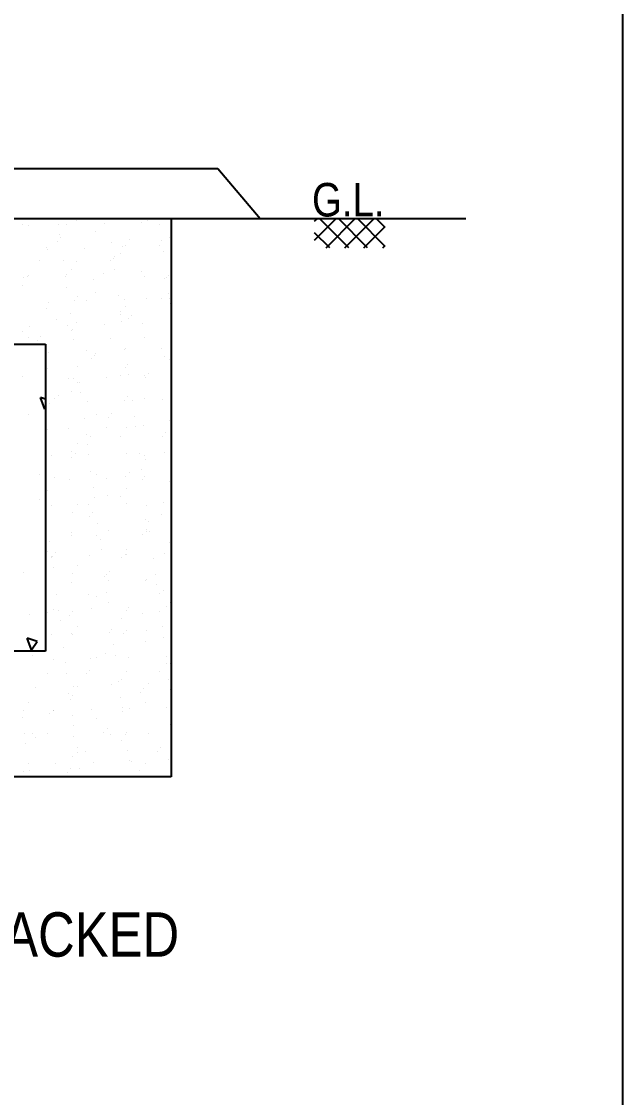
# Model space of a CAD drawing. Header units: metres. Extents: x 516 to 666, y 54 to 108.
# Drawn here: x 607.672 to 609.086, y 93.139 to 95.671 of the extents above; entities that cross this region are included whole.
import ezdxf

# ---------------------------------------------------------------- set-up
doc = ezdxf.new("R2010")
doc.units = ezdxf.units.M
doc.header["$LTSCALE"] = 30
doc.header["$MEASUREMENT"] = 0
doc.layers.get('0').update_dxf_attribs({"linetype": 'CONTINUOUS'})
doc.styles.add('HANDWRITE', font='ARIALN.TTF')

msp = doc.modelspace()

# ---------------------------------------------------------------- linework, layer by layer
for p, q in [((604.4849, 95.3251), (608.1338, 95.3251)), ((608.1338, 95.3251), (608.2332, 95.2076)), ((604.4775, 95.2076), (608.0238, 95.2076)), ((607.6741, 95.194), (607.6741, 95.194)), ((607.6891, 95.1908), (607.6891, 95.1908)), ((607.7586, 95.1942), (607.7586, 95.1942)), ((607.7777, 95.1937), (607.7777, 95.1937)), ((607.7998, 95.2024), (607.7998, 95.2024)), ((607.8663, 95.1966), (607.8663, 95.1966)), ((607.9549, 95.1995), (607.9549, 95.1995)), ((607.9684, 95.2042), (607.9684, 95.2042)), ((607.9969, 95.1926), (607.9969, 95.1926)), ((608.0238, 95.2076), (608.7175, 95.2076)), ((608.0238, 95.2076), (608.0238, 93.8941)), ((608.3616, 95.2013), (608.3679, 95.2075)), ((608.3616, 95.1567), (608.4125, 95.2075)), ((608.4417, 95.1389), (608.373, 95.2075)), ((608.3884, 95.1389), (608.4571, 95.2075)), ((608.4863, 95.1389), (608.4176, 95.2075)), ((608.433, 95.1389), (608.5017, 95.2075)), ((608.5278, 95.1419), (608.4622, 95.2075)), ((608.5278, 95.1864), (608.5067, 95.2075)), ((607.7617, 95.1702), (607.7617, 95.1702)), ((607.8462, 95.1771), (607.8462, 95.1771)), ((608.3971, 95.1389), (608.3616, 95.1743)), ((608.4776, 95.1389), (608.5278, 95.1891)), ((607.7311, 95.14), (607.7311, 95.14)), ((607.7554, 95.154), (607.7554, 95.154)), ((607.7632, 95.1624), (607.7632, 95.1624)), ((607.8834, 95.1502), (607.8834, 95.1502)), ((607.9088, 95.1412), (607.9088, 95.1412)), ((607.9169, 95.1445), (607.9169, 95.1445)), ((607.9265, 95.1585), (607.9265, 95.1585)), ((607.9974, 95.1441), (607.9974, 95.1441)), ((608.0018, 95.1552), (608.0018, 95.1552)), ((608.0197, 95.1622), (608.0197, 95.1622)), ((608.5222, 95.1389), (608.5278, 95.1446)), ((607.7317, 95.1354), (607.7317, 95.1354)), ((607.8203, 95.1383), (607.8203, 95.1383)), ((607.8899, 95.1185), (607.8899, 95.1185)), ((607.9045, 95.1251), (607.9045, 95.1251)), ((608.0049, 95.1313), (608.0049, 95.1313)), ((607.7135, 95.1082), (607.7135, 95.1082)), ((607.77, 95.1078), (607.77, 95.1078)), ((607.8018, 95.1073), (607.8018, 95.1073)), ((607.8821, 95.11), (607.8821, 95.11)), ((607.8883, 95.1128), (607.8883, 95.1128)), ((607.8915, 95.0889), (607.8915, 95.0889)), ((607.6768, 95.0682), (607.6768, 95.0682)), ((607.6867, 95.0702), (607.6867, 95.0702)), ((607.6886, 95.0732), (607.6886, 95.0732)), ((607.7749, 95.0704), (607.7749, 95.0704)), ((607.7772, 95.0761), (607.7772, 95.0761)), ((607.7894, 95.0879), (607.7894, 95.0879)), ((607.8402, 95.0642), (607.8402, 95.0642)), ((607.8657, 95.079), (607.8657, 95.079)), ((607.9543, 95.0819), (607.9543, 95.0819)), ((607.9616, 95.0711), (607.9616, 95.0711)), ((608.0088, 95.066), (608.0088, 95.066)), ((608.0132, 95.0688), (608.0132, 95.0688)), ((608.0165, 95.0745), (608.0165, 95.0745)), ((607.6743, 95.0508), (607.6743, 95.0508)), ((607.778, 95.0465), (607.778, 95.0465)), ((607.7958, 95.0158), (607.7958, 95.0158)), ((607.8035, 95.0242), (607.8035, 95.0242)), ((607.8247, 95.0141), (607.8247, 95.0141)), ((607.8465, 95.034), (607.8465, 95.034)), ((607.8997, 95.0264), (607.8997, 95.0264)), ((607.9133, 95.017), (607.9133, 95.017)), ((607.9669, 95.0203), (607.9669, 95.0203)), ((608.0019, 95.0199), (608.0019, 95.0199)), ((608.0181, 95.0314), (608.0181, 95.0314)), ((608.0199, 95.019), (608.0199, 95.019)), ((607.7314, 94.9968), (607.7314, 94.9968)), ((607.7362, 95.0112), (607.7362, 95.0112)), ((607.9046, 94.9891), (607.9046, 94.9891)), ((607.9172, 95.0013), (607.9172, 95.0013)), ((608.0212, 95.0075), (608.0212, 95.0075)), ((607.7538, 94.97), (607.7538, 94.97)), ((607.7863, 94.984), (607.7863, 94.984)), ((607.802, 94.9642), (607.802, 94.9642)), ((607.9048, 94.9819), (607.9048, 94.9819)), ((607.9078, 94.9651), (607.9078, 94.9651)), ((607.9224, 94.9718), (607.9224, 94.9718)), ((607.9302, 94.9803), (607.9302, 94.9803)), ((607.9559, 94.9616), (607.9559, 94.9616)), ((607.6728, 94.9417), (607.6728, 94.9417)), ((607.6901, 94.9529), (607.6901, 94.9529)), ((607.7787, 94.9558), (607.7787, 94.9558)), ((607.7897, 94.9448), (607.7897, 94.9448)), ((607.7912, 94.9467), (607.7912, 94.9467)), ((607.8673, 94.9587), (607.8673, 94.9587)), ((604.773, 94.912), (607.7283, 94.912)), ((607.6869, 94.927), (607.6869, 94.927)), ((607.7094, 94.9215), (607.7094, 94.9215)), ((607.7172, 94.93), (607.7172, 94.93)), ((607.7283, 94.912), (607.7283, 94.1896)), ((607.7943, 94.9227), (607.7943, 94.9227)), ((607.8805, 94.926), (607.8805, 94.926)), ((607.9619, 94.9279), (607.9619, 94.9279)), ((607.7356, 94.8936), (607.7356, 94.8936)), ((607.8242, 94.8965), (607.8242, 94.8965)), ((607.8439, 94.886), (607.8439, 94.886)), ((607.8468, 94.8908), (607.8468, 94.8908)), ((607.9128, 94.8994), (607.9128, 94.8994)), ((607.916, 94.9027), (607.916, 94.9027)), ((608.0013, 94.9023), (608.0013, 94.9023)), ((607.8026, 94.8603), (607.8026, 94.8603)), ((607.8361, 94.8776), (607.8361, 94.8776)), ((607.9209, 94.8653), (607.9209, 94.8653)), ((608.0072, 94.8821), (608.0072, 94.8821)), ((608.0202, 94.8759), (608.0202, 94.8759)), ((607.674, 94.8358), (607.674, 94.8358)), ((607.7316, 94.8537), (607.7316, 94.8537)), ((607.9051, 94.8387), (607.9051, 94.8387)), ((607.9174, 94.8581), (607.9174, 94.8581)), ((607.9241, 94.8414), (607.9241, 94.8414)), ((607.9603, 94.8374), (607.9603, 94.8374)), ((607.9706, 94.8421), (607.9706, 94.8421)), ((607.7832, 94.8316), (607.7832, 94.8316)), ((607.7942, 94.8318), (607.7942, 94.8318)), ((607.8023, 94.821), (607.8023, 94.821)), ((607.8075, 94.8229), (607.8075, 94.8229)), ((607.8717, 94.8345), (607.8717, 94.8345)), ((607.9628, 94.8336), (607.9628, 94.8336)), ((607.7266, 94.7589), (607.716, 94.7865)), ((607.7283, 94.7824), (607.7161, 94.7865)), ((607.7575, 94.7918), (607.7575, 94.7918)), ((607.7899, 94.8016), (607.7899, 94.8016)), ((607.8106, 94.799), (607.8106, 94.799)), ((607.9209, 94.7878), (607.9209, 94.7878)), ((607.9621, 94.7848), (607.9621, 94.7848)), ((607.7266, 94.7589), (607.7283, 94.7614)), ((607.7371, 94.7733), (607.7371, 94.7733)), ((607.7498, 94.7833), (607.7498, 94.7833)), ((607.8257, 94.7762), (607.8257, 94.7762)), ((607.9143, 94.7791), (607.9143, 94.7791)), ((607.9323, 94.7789), (607.9323, 94.7789)), ((608.0029, 94.782), (608.0029, 94.782)), ((607.6887, 94.7466), (607.6887, 94.7466)), ((607.8188, 94.7366), (607.8188, 94.7366)), ((607.847, 94.7476), (607.847, 94.7476)), ((607.8765, 94.7394), (607.8765, 94.7394)), ((607.8842, 94.7478), (607.8842, 94.7478)), ((607.9372, 94.7416), (607.9372, 94.7416)), ((607.7319, 94.7105), (607.7319, 94.7105)), ((607.7826, 94.714), (607.7826, 94.714)), ((607.8712, 94.7169), (607.8712, 94.7169)), ((607.9177, 94.715), (607.9177, 94.715)), ((607.9404, 94.7176), (607.9404, 94.7176)), ((607.9598, 94.7198), (607.9598, 94.7198)), ((608.0204, 94.7327), (608.0204, 94.7327)), ((607.8238, 94.6992), (607.8238, 94.6992)), ((607.8345, 94.6936), (607.8345, 94.6936)), ((607.9053, 94.6956), (607.9053, 94.6956)), ((608.0031, 94.6954), (608.0031, 94.6954)), ((608.0109, 94.7039), (608.0109, 94.7039)), ((607.7902, 94.6585), (607.7902, 94.6585)), ((607.8026, 94.6778), (607.8026, 94.6778)), ((607.8269, 94.6752), (607.8269, 94.6752)), ((608.0073, 94.6578), (608.0073, 94.6578)), ((607.7416, 94.6491), (607.7416, 94.6491)), ((607.7901, 94.6451), (607.7901, 94.6451)), ((607.7979, 94.6536), (607.7979, 94.6536)), ((607.8302, 94.652), (607.8302, 94.652)), ((607.9188, 94.6549), (607.9188, 94.6549)), ((607.9486, 94.6552), (607.9486, 94.6552)), ((607.9612, 94.6496), (607.9612, 94.6496)), ((607.9624, 94.6416), (607.9624, 94.6416)), ((607.8351, 94.6128), (607.8351, 94.6128)), ((607.9246, 94.6096), (607.9246, 94.6096)), ((607.9535, 94.6178), (607.9535, 94.6178)), ((607.7135, 94.606), (607.7135, 94.606)), ((607.7482, 94.5994), (607.7482, 94.5994)), ((607.7841, 94.5937), (607.7841, 94.5937)), ((607.8473, 94.6045), (607.8473, 94.6045)), ((607.8727, 94.5966), (607.8727, 94.5966)), ((607.9168, 94.6012), (607.9168, 94.6012)), ((607.9567, 94.5939), (607.9567, 94.5939)), ((607.9613, 94.5995), (607.9613, 94.5995)), ((608.0207, 94.5896), (608.0207, 94.5896)), ((607.7322, 94.5673), (607.7322, 94.5673)), ((607.8401, 94.5754), (607.8401, 94.5754)), ((607.9179, 94.5718), (607.9179, 94.5718)), ((607.714, 94.5476), (607.714, 94.5476)), ((607.741, 94.5315), (607.741, 94.5315)), ((607.8028, 94.5347), (607.8028, 94.5347)), ((607.8296, 94.5344), (607.8296, 94.5344)), ((607.8432, 94.5515), (607.8432, 94.5515)), ((607.8749, 94.5554), (607.8749, 94.5554)), ((607.9056, 94.5524), (607.9056, 94.5524)), ((607.9182, 94.5373), (607.9182, 94.5373)), ((607.9649, 94.5314), (607.9649, 94.5314)), ((608.0068, 94.5402), (608.0068, 94.5402)), ((607.7298, 94.5091), (607.7298, 94.5091)), ((607.7905, 94.5153), (607.7905, 94.5153)), ((607.8305, 94.5069), (607.8305, 94.5069)), ((607.8382, 94.5154), (607.8382, 94.5154)), ((608.0016, 94.5114), (608.0016, 94.5114)), ((607.8514, 94.4891), (607.8514, 94.4891)), ((607.9627, 94.4984), (607.9627, 94.4984)), ((607.9698, 94.4941), (607.9698, 94.4941)), ((607.7885, 94.4612), (607.7885, 94.4612)), ((607.7886, 94.4695), (607.7886, 94.4695)), ((607.8475, 94.4613), (607.8475, 94.4613)), ((607.8772, 94.4724), (607.8772, 94.4724)), ((607.9571, 94.463), (607.9571, 94.463)), ((607.9649, 94.4715), (607.9649, 94.4715)), ((607.9658, 94.4753), (607.9658, 94.4753)), ((607.9729, 94.4701), (607.9729, 94.4701)), ((607.738, 94.4467), (607.738, 94.4467)), ((607.8563, 94.4517), (607.8563, 94.4517)), ((608.021, 94.4464), (608.021, 94.4464)), ((607.7324, 94.4242), (607.7324, 94.4242)), ((607.7426, 94.4112), (607.7426, 94.4112)), ((607.7429, 94.4093), (607.7429, 94.4093)), ((607.7441, 94.4127), (607.7441, 94.4127)), ((607.7519, 94.4212), (607.7519, 94.4212)), ((607.8312, 94.4141), (607.8312, 94.4141)), ((607.8595, 94.4278), (607.8595, 94.4278)), ((607.9058, 94.4093), (607.9058, 94.4093)), ((607.9152, 94.4172), (607.9152, 94.4172)), ((607.9182, 94.4286), (607.9182, 94.4286)), ((607.9197, 94.417), (607.9197, 94.417)), ((607.9812, 94.4077), (607.9812, 94.4077)), ((608.0083, 94.4199), (608.0083, 94.4199)), ((607.7461, 94.3854), (607.7461, 94.3854)), ((607.8031, 94.3915), (607.8031, 94.3915)), ((607.6765, 94.3736), (607.6765, 94.3736)), ((607.7907, 94.3721), (607.7907, 94.3721)), ((607.8677, 94.3653), (607.8677, 94.3653)), ((607.8708, 94.3688), (607.8708, 94.3688)), ((607.8766, 94.3548), (607.8766, 94.3548)), ((607.8786, 94.3772), (607.8786, 94.3772)), ((607.9629, 94.3553), (607.9629, 94.3553)), ((607.9652, 94.3577), (607.9652, 94.3577)), ((607.9861, 94.3703), (607.9861, 94.3703)), ((607.7881, 94.3519), (607.7881, 94.3519)), ((607.9892, 94.3464), (607.9892, 94.3464)), ((608.0053, 94.3333), (608.0053, 94.3333)), ((607.7543, 94.3229), (607.7543, 94.3229)), ((607.8289, 94.323), (607.8289, 94.323)), ((607.8478, 94.3182), (607.8478, 94.3182)), ((607.8726, 94.3279), (607.8726, 94.3279)), ((607.8758, 94.304), (607.8758, 94.304)), ((607.9975, 94.3248), (607.9975, 94.3248)), ((608.0212, 94.3032), (608.0212, 94.3032)), ((607.7327, 94.281), (607.7327, 94.281)), ((607.747, 94.287), (607.747, 94.287)), ((607.7592, 94.2856), (607.7592, 94.2856)), ((607.7922, 94.283), (607.7922, 94.283)), ((607.8356, 94.2899), (607.8356, 94.2899)), ((607.9185, 94.2855), (607.9185, 94.2855)), ((607.9242, 94.2928), (607.9242, 94.2928)), ((607.9556, 94.279), (607.9556, 94.279)), ((607.9975, 94.284), (607.9975, 94.284)), ((608.0128, 94.2957), (608.0128, 94.2957)), ((607.6895, 94.2749), (607.6895, 94.2749)), ((607.7623, 94.2616), (607.7623, 94.2616)), ((607.7845, 94.2745), (607.7845, 94.2745)), ((607.9061, 94.2661), (607.9061, 94.2661)), ((607.7425, 94.2288), (607.7425, 94.2288)), ((607.7896, 94.2316), (607.7896, 94.2316)), ((607.791, 94.229), (607.791, 94.229)), ((607.8033, 94.2484), (607.8033, 94.2484)), ((607.8782, 94.2345), (607.8782, 94.2345)), ((607.884, 94.2416), (607.884, 94.2416)), ((607.9112, 94.2306), (607.9112, 94.2306)), ((607.9189, 94.239), (607.9189, 94.239)), ((607.9667, 94.2374), (607.9667, 94.2374)), ((608.0024, 94.2466), (608.0024, 94.2466)), ((607.6951, 94.1926), (607.6845, 94.2202)), ((607.7084, 94.2122), (607.6845, 94.2202)), ((607.6951, 94.1926), (607.7083, 94.2122)), ((607.8889, 94.2042), (607.8889, 94.2042)), ((607.9632, 94.2121), (607.9632, 94.2121)), ((608.0055, 94.2227), (608.0055, 94.2227)), ((607.7283, 94.1896), (604.773, 94.1896)), ((607.6981, 94.1803), (607.6981, 94.1803)), ((607.7059, 94.1888), (607.7059, 94.1888)), ((607.7706, 94.1992), (607.7706, 94.1992)), ((607.8692, 94.1848), (607.8692, 94.1848)), ((607.8921, 94.1803), (607.8921, 94.1803)), ((608.0122, 94.1781), (608.0122, 94.1781)), ((607.7465, 94.1694), (607.7465, 94.1694)), ((607.7755, 94.1618), (607.7755, 94.1618)), ((607.8351, 94.1723), (607.8351, 94.1723)), ((607.8481, 94.175), (607.8481, 94.175)), ((607.9236, 94.1752), (607.9236, 94.1752)), ((608.0137, 94.1602), (608.0137, 94.1602)), ((608.0215, 94.1601), (608.0215, 94.1601)), ((607.7329, 94.1379), (607.7329, 94.1379)), ((607.7786, 94.1379), (607.7786, 94.1379)), ((607.8248, 94.1363), (607.8248, 94.1363)), ((607.8326, 94.1448), (607.8326, 94.1448)), ((607.9187, 94.1423), (607.9187, 94.1423)), ((607.9959, 94.1408), (607.9959, 94.1408)), ((607.7055, 94.1046), (607.7055, 94.1046)), ((607.7941, 94.1074), (607.7941, 94.1074)), ((607.8036, 94.1052), (607.8036, 94.1052)), ((607.8826, 94.1103), (607.8826, 94.1103)), ((607.9003, 94.1178), (607.9003, 94.1178)), ((607.9064, 94.1229), (607.9064, 94.1229)), ((607.9593, 94.1008), (607.9593, 94.1008)), ((607.9712, 94.1132), (607.9712, 94.1132)), ((608.0187, 94.1228), (608.0187, 94.1228)), ((607.7829, 94.0906), (607.7829, 94.0906)), ((607.7869, 94.0754), (607.7869, 94.0754)), ((607.7912, 94.0858), (607.7912, 94.0858)), ((607.9052, 94.0805), (607.9052, 94.0805)), ((607.9515, 94.0924), (607.9515, 94.0924)), ((608.0218, 94.0989), (608.0218, 94.0989)), ((607.6885, 94.0681), (607.6885, 94.0681)), ((607.7462, 94.0506), (607.7462, 94.0506)), ((607.8366, 94.052), (607.8366, 94.052)), ((607.9084, 94.0565), (607.9084, 94.0565)), ((607.9252, 94.0549), (607.9252, 94.0549)), ((607.9634, 94.069), (607.9634, 94.069)), ((608.0138, 94.0578), (608.0138, 94.0578)), ((607.6734, 94.0331), (607.6734, 94.0331)), ((607.6761, 94.0487), (607.6761, 94.0487)), ((607.7385, 94.0421), (607.7385, 94.0421)), ((607.748, 94.0491), (607.748, 94.0491)), ((607.7918, 94.0381), (607.7918, 94.0381)), ((607.8483, 94.0318), (607.8483, 94.0318)), ((607.9096, 94.0466), (607.9096, 94.0466)), ((607.7949, 94.0141), (607.7949, 94.0141)), ((607.8729, 94.0066), (607.8729, 94.0066)), ((608.0217, 94.0169), (608.0217, 94.0169)), ((607.6783, 93.9957), (607.6783, 93.9957)), ((607.6965, 93.9964), (607.6965, 93.9964)), ((607.7049, 93.987), (607.7049, 93.987)), ((607.7332, 93.9947), (607.7332, 93.9947)), ((607.7935, 93.9898), (607.7935, 93.9898)), ((607.8652, 93.9981), (607.8652, 93.9981)), ((607.8821, 93.9927), (607.8821, 93.9927)), ((607.9066, 93.9798), (607.9066, 93.9798)), ((607.9166, 93.9941), (607.9166, 93.9941)), ((607.919, 93.9992), (607.919, 93.9992)), ((607.9707, 93.9956), (607.9707, 93.9956)), ((607.6815, 93.9718), (607.6815, 93.9718)), ((607.8031, 93.9517), (607.8031, 93.9517)), ((607.8039, 93.962), (607.8039, 93.962)), ((607.8232, 93.9524), (607.8232, 93.9524)), ((607.9215, 93.9567), (607.9215, 93.9567)), ((607.9919, 93.9542), (607.9919, 93.9542)), ((607.9996, 93.9626), (607.9996, 93.9626)), ((607.6887, 93.9249), (607.6887, 93.9249)), ((607.7525, 93.925), (607.7525, 93.925)), ((607.7915, 93.9427), (607.7915, 93.9427)), ((607.8411, 93.9278), (607.8411, 93.9278)), ((607.9247, 93.9328), (607.9247, 93.9328)), ((607.9296, 93.9307), (607.9296, 93.9307)), ((607.9637, 93.9258), (607.9637, 93.9258)), ((608.0182, 93.9336), (608.0182, 93.9336)), ((607.6764, 93.9055), (607.6764, 93.9055)), ((607.6897, 93.9093), (607.6897, 93.9093)), ((607.7788, 93.9039), (607.7788, 93.9039)), ((607.7866, 93.9124), (607.7866, 93.9124)), ((607.8081, 93.9143), (607.8081, 93.9143)), ((607.9499, 93.9084), (607.9499, 93.9084)), ((608.0238, 93.8941), (604.4775, 93.8941))]:
    msp.add_line(p, q)
msp.add_lwpolyline([(595.6708, 97.7187), (609.0862, 97.7187), (609.0862, 89.5495), (595.6708, 89.5495)], close=True)

# ---------------------------------------------------------------- texts
at = {"style": 'HANDWRITE'}
for s, height, p in [('G.L.', 0.07881, (608.3554, 95.2126)), ('BLUE JELLY / BRICK JELLY / KUNKAR PACKED', 0.104408, (605.3711, 93.4705))]:
    msp.add_text(s, height=height, dxfattribs=at).set_placement(p)

doc.saveas('drawing.dxf')
